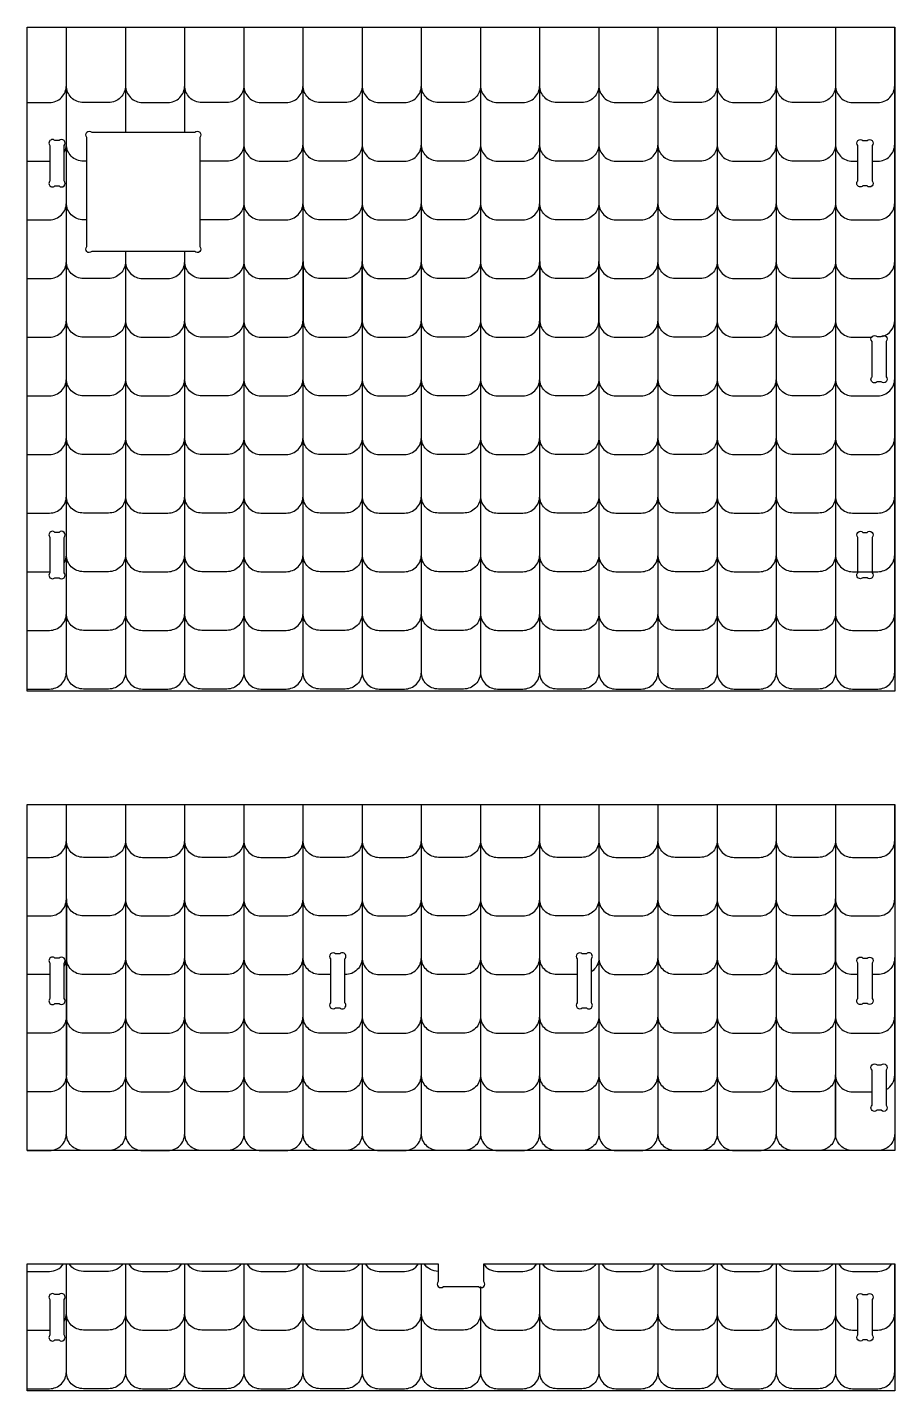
# Model space of a CAD drawing. Extents: x -452 to 1869, y 1703 to 3658.
# Drawn here: x 1502 to 1869, y 3079 to 3657 of the extents above; entities that cross this region are included whole.
import ezdxf

# ---------------------------------------------------------------- set-up
doc = ezdxf.new("R2010")
doc.units = 0
doc.header["$MEASUREMENT"] = 0
doc.layers.add('LAYER1', color=18, linetype='CONTINUOUS')

msp = doc.modelspace()

# ---------------------------------------------------------------- linework, layer by layer
at = {"layer": 'LAYER1'}
for points in [[(1501.58, 3625.11), (1510.92, 3625.11, 0.414214), (1518.12, 3632.31), (1518.12, 3657)], [(1543.17, 3657), (1543.17, 3632.31, -0.414214), (1535.97, 3625.11), (1525.32, 3625.11, -0.414214), (1518.12, 3632.31), (1518.12, 3657)], [(1543.17, 3657), (1543.17, 3632.31, 0.414214), (1550.37, 3625.11), (1561.01, 3625.11, 0.414214), (1568.21, 3632.31), (1568.21, 3657)], [(1593.26, 3657), (1593.26, 3632.31, -0.414214), (1586.06, 3625.11), (1575.41, 3625.11, -0.414214), (1568.21, 3632.31), (1568.21, 3657)], [(1593.26, 3657), (1593.26, 3632.31, 0.414214), (1600.46, 3625.11), (1611.11, 3625.11, 0.414214), (1618.31, 3632.31), (1618.31, 3657)], [(1643.36, 3657), (1643.36, 3632.31, -0.414214), (1636.16, 3625.11), (1625.51, 3625.11, -0.414214), (1618.31, 3632.31), (1618.31, 3657)], [(1643.36, 3657), (1643.36, 3632.31, 0.414214), (1650.56, 3625.11), (1661.2, 3625.11, 0.414214), (1668.4, 3632.31), (1668.4, 3657)], [(1693.45, 3657), (1693.45, 3632.31, -0.414214), (1686.25, 3625.11), (1675.6, 3625.11, -0.414214), (1668.4, 3632.31), (1668.4, 3657)], [(1693.45, 3657), (1693.45, 3632.31, 0.414214), (1700.65, 3625.11), (1711.3, 3625.11, 0.414214), (1718.5, 3632.31), (1718.5, 3657)], [(1743.55, 3657), (1743.55, 3632.31, -0.414214), (1736.35, 3625.11), (1725.7, 3625.11, -0.414214), (1718.5, 3632.31), (1718.5, 3657)], [(1743.55, 3657), (1743.55, 3632.31, 0.414214), (1750.75, 3625.11), (1761.39, 3625.11, 0.414214), (1768.59, 3632.31), (1768.59, 3657)], [(1793.64, 3657), (1793.64, 3632.31, -0.414214), (1786.44, 3625.11), (1775.79, 3625.11, -0.414214), (1768.59, 3632.31), (1768.59, 3657)], [(1793.64, 3657), (1793.64, 3632.31, 0.414214), (1800.84, 3625.11), (1811.49, 3625.11, 0.414214), (1818.69, 3632.31), (1818.69, 3657)], [(1843.74, 3657), (1843.74, 3632.31, -0.414214), (1836.54, 3625.11), (1825.89, 3625.11, -0.414214), (1818.69, 3632.31), (1818.69, 3657)], [(1843.74, 3657), (1843.74, 3632.31, 0.414214), (1850.94, 3625.11), (1861.58, 3625.11, 0.414214), (1868.78, 3632.31), (1868.78, 3657)], [(1517.18, 3603.93, 0.129526), (1518.12, 3607.47), (1518.12, 3632.31)], [(1526.78, 3600.27), (1525.32, 3600.27, -0.414214), (1518.12, 3607.47), (1518.12, 3632.31)], [(1593.26, 3632.31), (1593.26, 3607.47, -0.414214), (1586.06, 3600.27), (1575.41, 3600.27, -0.027222), (1574.63, 3600.32)], [(1593.26, 3632.31), (1593.26, 3607.47, 0.414214), (1600.46, 3600.27), (1611.11, 3600.27, 0.414214), (1618.31, 3607.47), (1618.31, 3632.31)], [(1643.36, 3632.31), (1643.36, 3607.47, -0.414214), (1636.16, 3600.27), (1625.51, 3600.27, -0.414214), (1618.31, 3607.47), (1618.31, 3632.31)], [(1643.36, 3632.31), (1643.36, 3607.47, 0.414214), (1650.56, 3600.27), (1661.2, 3600.27, 0.414214), (1668.4, 3607.47), (1668.4, 3632.31)], [(1693.45, 3632.31), (1693.45, 3607.47, -0.414214), (1686.25, 3600.27), (1675.6, 3600.27, -0.414214), (1668.4, 3607.47), (1668.4, 3632.31)], [(1693.45, 3632.31), (1693.45, 3607.47, 0.414214), (1700.65, 3600.27), (1711.3, 3600.27, 0.414214), (1718.5, 3607.47), (1718.5, 3632.31)], [(1743.55, 3632.31), (1743.55, 3607.47, -0.414214), (1736.35, 3600.27), (1725.7, 3600.27, -0.414214), (1718.5, 3607.47), (1718.5, 3632.31)], [(1743.55, 3632.31), (1743.55, 3607.47, 0.414214), (1750.75, 3600.27), (1761.39, 3600.27, 0.414214), (1768.59, 3607.47), (1768.59, 3632.31)], [(1793.64, 3632.31), (1793.64, 3607.47, -0.414214), (1786.44, 3600.27), (1775.79, 3600.27, -0.414214), (1768.59, 3607.47), (1768.59, 3632.31)], [(1793.64, 3632.31), (1793.64, 3607.47, 0.414214), (1800.84, 3600.27), (1811.49, 3600.27, 0.414214), (1818.69, 3607.47), (1818.69, 3632.31)], [(1843.74, 3632.31), (1843.74, 3607.47, -0.414214), (1836.54, 3600.27), (1825.89, 3600.27, -0.414214), (1818.69, 3607.47), (1818.69, 3632.31)], [(1843.74, 3632.31), (1843.74, 3607.47, 0.414214), (1850.94, 3600.27), (1853.18, 3600.27)], [(1859.18, 3600.27), (1861.58, 3600.27, 0.414214), (1868.78, 3607.47), (1868.78, 3632.31)], [(1501.58, 3575.43), (1510.92, 3575.43, 0.414214), (1518.12, 3582.63), (1518.12, 3607.47)], [(1526.78, 3575.43), (1525.32, 3575.43, -0.414214), (1518.12, 3582.63), (1518.12, 3607.47)], [(1593.26, 3607.47), (1593.26, 3582.63, -0.414214), (1586.06, 3575.43), (1575.41, 3575.43, -0.027222), (1574.63, 3575.48)], [(1593.26, 3607.47), (1593.26, 3582.63, 0.414214), (1600.46, 3575.43), (1611.11, 3575.43, 0.414214), (1618.31, 3582.63), (1618.31, 3607.47)], [(1643.36, 3607.47), (1643.36, 3582.63, -0.414214), (1636.16, 3575.43), (1625.51, 3575.43, -0.414214), (1618.31, 3582.63), (1618.31, 3607.47)], [(1643.36, 3607.47), (1643.36, 3582.63, 0.414214), (1650.56, 3575.43), (1661.2, 3575.43, 0.414214), (1668.4, 3582.63), (1668.4, 3607.47)], [(1693.45, 3607.47), (1693.45, 3582.63, -0.414214), (1686.25, 3575.43), (1675.6, 3575.43, -0.414214), (1668.4, 3582.63), (1668.4, 3607.47)], [(1693.45, 3607.47), (1693.45, 3582.63, 0.414214), (1700.65, 3575.43), (1711.3, 3575.43, 0.414214), (1718.5, 3582.63), (1718.5, 3607.47)], [(1743.55, 3607.47), (1743.55, 3582.63, -0.414214), (1736.35, 3575.43), (1725.7, 3575.43, -0.414214), (1718.5, 3582.63), (1718.5, 3607.47)], [(1743.55, 3607.47), (1743.55, 3582.63, 0.414214), (1750.75, 3575.43), (1761.39, 3575.43, 0.414214), (1768.59, 3582.63), (1768.59, 3607.47)], [(1793.64, 3607.47), (1793.64, 3582.63, -0.414214), (1786.44, 3575.43), (1775.79, 3575.43, -0.414214), (1768.59, 3582.63), (1768.59, 3607.47)], [(1793.64, 3607.47), (1793.64, 3582.63, 0.414214), (1800.84, 3575.43), (1811.49, 3575.43, 0.414214), (1818.69, 3582.63), (1818.69, 3607.47)], [(1843.74, 3607.47), (1843.74, 3582.63, -0.414214), (1836.54, 3575.43), (1825.89, 3575.43, -0.414214), (1818.69, 3582.63), (1818.69, 3607.47)], [(1843.74, 3607.47), (1843.74, 3582.63, 0.414214), (1850.94, 3575.43), (1861.58, 3575.43, 0.414214), (1868.78, 3582.63), (1868.78, 3607.47)], [(1501.58, 3600.27), (1510.92, 3600.27, 0.009213), (1511.18, 3600.28)], [(1501.58, 3550.59), (1510.92, 3550.59, 0.414214), (1518.12, 3557.79), (1518.12, 3582.63)], [(1543.17, 3562), (1543.17, 3557.79, -0.414214), (1535.97, 3550.59), (1525.32, 3550.59, -0.414214), (1518.12, 3557.79), (1518.12, 3582.63)], [(1593.26, 3582.63), (1593.26, 3557.79, -0.414214), (1586.06, 3550.59), (1575.41, 3550.59, -0.414214), (1568.21, 3557.79), (1568.21, 3562)], [(1593.26, 3582.63), (1593.26, 3557.79, 0.414214), (1600.46, 3550.59), (1611.11, 3550.59, 0.414214), (1618.31, 3557.79), (1618.31, 3582.63)], [(1643.36, 3582.63), (1643.36, 3557.79, -0.414214), (1636.16, 3550.59), (1625.51, 3550.59, -0.414214), (1618.31, 3557.79), (1618.31, 3582.63)], [(1643.36, 3582.63), (1643.36, 3557.79, 0.414214), (1650.56, 3550.59), (1661.2, 3550.59, 0.414214), (1668.4, 3557.79), (1668.4, 3582.63)], [(1693.45, 3582.63), (1693.45, 3557.79, -0.414214), (1686.25, 3550.59), (1675.6, 3550.59, -0.414214), (1668.4, 3557.79), (1668.4, 3582.63)], [(1693.45, 3582.63), (1693.45, 3557.79, 0.414214), (1700.65, 3550.59), (1711.3, 3550.59, 0.414214), (1718.5, 3557.79), (1718.5, 3582.63)], [(1743.55, 3582.63), (1743.55, 3557.79, -0.414214), (1736.35, 3550.59), (1725.7, 3550.59, -0.414214), (1718.5, 3557.79), (1718.5, 3582.63)], [(1743.55, 3582.63), (1743.55, 3557.79, 0.414214), (1750.75, 3550.59), (1761.39, 3550.59, 0.414214), (1768.59, 3557.79), (1768.59, 3582.63)], [(1793.64, 3582.63), (1793.64, 3557.79, -0.414214), (1786.44, 3550.59), (1775.79, 3550.59, -0.414214), (1768.59, 3557.79), (1768.59, 3582.63)], [(1793.64, 3582.63), (1793.64, 3557.79, 0.414214), (1800.84, 3550.59), (1811.49, 3550.59, 0.414214), (1818.69, 3557.79), (1818.69, 3582.63)], [(1843.74, 3582.63), (1843.74, 3557.79, -0.414214), (1836.54, 3550.59), (1825.89, 3550.59, -0.414214), (1818.69, 3557.79), (1818.69, 3582.63)], [(1843.74, 3582.63), (1843.74, 3557.79, 0.414214), (1850.94, 3550.59), (1861.58, 3550.59, 0.414214), (1868.78, 3557.79), (1868.78, 3582.63)], [(1501.58, 3525.75), (1510.92, 3525.75, 0.414214), (1518.12, 3532.95), (1518.12, 3557.79)], [(1543.17, 3557.79), (1543.17, 3532.95, -0.414214), (1535.97, 3525.75), (1525.32, 3525.75, -0.414214), (1518.12, 3532.95), (1518.12, 3557.79)], [(1543.17, 3562), (1543.17, 3557.79, 0.414214), (1550.37, 3550.59), (1561.01, 3550.59, 0.414214), (1568.21, 3557.79), (1568.21, 3562)], [(1543.17, 3557.79), (1543.17, 3532.95, 0.414214), (1550.37, 3525.75), (1561.01, 3525.75, 0.414214), (1568.21, 3532.95), (1568.21, 3557.79)], [(1593.26, 3557.79), (1593.26, 3532.95, -0.414214), (1586.06, 3525.75), (1575.41, 3525.75, -0.414214), (1568.21, 3532.95), (1568.21, 3557.79)], [(1593.26, 3557.79), (1593.26, 3532.95, 0.414214), (1600.46, 3525.75), (1611.11, 3525.75, 0.414214), (1618.31, 3532.95), (1618.31, 3557.79)], [(1618.31, 3557.79), (1618.31, 3532.95, 0.414214), (1625.51, 3525.75), (1636.16, 3525.75, 0.414214), (1643.36, 3532.95), (1643.36, 3557.79)], [(1643.36, 3557.79), (1643.36, 3532.95, 0.414214), (1650.56, 3525.75), (1661.2, 3525.75, 0.414214), (1668.4, 3532.95), (1668.4, 3557.79)], [(1693.45, 3557.79), (1693.45, 3532.95, -0.414214), (1686.25, 3525.75), (1675.6, 3525.75, -0.414214), (1668.4, 3532.95), (1668.4, 3557.79)], [(1693.45, 3557.79), (1693.45, 3532.95, 0.414214), (1700.65, 3525.75), (1711.3, 3525.75, 0.414214), (1718.5, 3532.95), (1718.5, 3557.79)], [(1718.5, 3557.79), (1718.5, 3532.95, 0.414214), (1725.7, 3525.75), (1736.35, 3525.75, 0.414214), (1743.55, 3532.95), (1743.55, 3557.79)], [(1743.55, 3557.79), (1743.55, 3532.95, 0.414214), (1750.75, 3525.75), (1761.39, 3525.75, 0.414214), (1768.59, 3532.95), (1768.59, 3557.79)], [(1793.64, 3557.79), (1793.64, 3532.95, -0.414214), (1786.44, 3525.75), (1775.79, 3525.75, -0.414214), (1768.59, 3532.95), (1768.59, 3557.79)], [(1793.64, 3557.79), (1793.64, 3532.95, 0.414214), (1800.84, 3525.75), (1811.49, 3525.75, 0.414214), (1818.69, 3532.95), (1818.69, 3557.79)], [(1843.74, 3557.79), (1843.74, 3532.95, -0.414214), (1836.54, 3525.75), (1825.89, 3525.75, -0.414214), (1818.69, 3532.95), (1818.69, 3557.79)], [(1843.74, 3557.79), (1843.74, 3532.95, 0.414214), (1850.94, 3525.75), (1859.18, 3525.75)], [(1863.55, 3526.03, 0.335351), (1868.78, 3532.95), (1868.78, 3557.79)], [(1501.58, 3500.91), (1510.92, 3500.91, 0.414214), (1518.12, 3508.11), (1518.12, 3532.95)], [(1543.17, 3532.95), (1543.17, 3508.11, -0.414214), (1535.97, 3500.91), (1525.32, 3500.91, -0.414214), (1518.12, 3508.11), (1518.12, 3532.95)], [(1543.17, 3532.95), (1543.17, 3508.11, 0.414214), (1550.37, 3500.91), (1561.01, 3500.91, 0.414214), (1568.21, 3508.11), (1568.21, 3532.95)], [(1593.26, 3532.95), (1593.26, 3508.11, -0.414214), (1586.06, 3500.91), (1575.41, 3500.91, -0.414214), (1568.21, 3508.11), (1568.21, 3532.95)], [(1593.26, 3532.95), (1593.26, 3508.11, 0.414214), (1600.46, 3500.91), (1611.11, 3500.91, 0.414214), (1618.31, 3508.11), (1618.31, 3532.95)], [(1643.36, 3532.95), (1643.36, 3508.11, -0.414214), (1636.16, 3500.91), (1625.51, 3500.91, -0.414214), (1618.31, 3508.11), (1618.31, 3532.95)], [(1643.36, 3532.95), (1643.36, 3508.11, 0.414214), (1650.56, 3500.91), (1661.2, 3500.91, 0.414214), (1668.4, 3508.11), (1668.4, 3532.95)], [(1693.45, 3532.95), (1693.45, 3508.11, -0.414214), (1686.25, 3500.91), (1675.6, 3500.91, -0.414214), (1668.4, 3508.11), (1668.4, 3532.95)], [(1693.45, 3532.95), (1693.45, 3508.11, 0.414214), (1700.65, 3500.91), (1711.3, 3500.91, 0.414214), (1718.5, 3508.11), (1718.5, 3532.95)], [(1743.55, 3532.95), (1743.55, 3508.11, -0.414214), (1736.35, 3500.91), (1725.7, 3500.91, -0.414214), (1718.5, 3508.11), (1718.5, 3532.95)], [(1743.55, 3532.95), (1743.55, 3508.11, 0.414214), (1750.75, 3500.91), (1761.39, 3500.91, 0.414214), (1768.59, 3508.11), (1768.59, 3532.95)], [(1793.64, 3532.95), (1793.64, 3508.11, -0.414214), (1786.44, 3500.91), (1775.79, 3500.91, -0.414214), (1768.59, 3508.11), (1768.59, 3532.95)], [(1793.64, 3532.95), (1793.64, 3508.11, 0.414214), (1800.84, 3500.91), (1811.49, 3500.91, 0.414214), (1818.69, 3508.11), (1818.69, 3532.95)], [(1843.74, 3532.95), (1843.74, 3508.11, -0.414214), (1836.54, 3500.91), (1825.89, 3500.91, -0.414214), (1818.69, 3508.11), (1818.69, 3532.95)], [(1843.74, 3532.95), (1843.74, 3508.11, 0.414214), (1850.94, 3500.91), (1861.58, 3500.91, 0.414214), (1868.78, 3508.11), (1868.78, 3532.95)], [(1501.58, 3476.07), (1510.92, 3476.07, 0.414214), (1518.12, 3483.27), (1518.12, 3508.11)], [(1543.17, 3508.11), (1543.17, 3483.27, -0.414214), (1535.97, 3476.07), (1525.32, 3476.07, -0.414214), (1518.12, 3483.27), (1518.12, 3508.11)], [(1543.17, 3508.11), (1543.17, 3483.27, 0.414214), (1550.37, 3476.07), (1561.01, 3476.07, 0.414214), (1568.21, 3483.27), (1568.21, 3508.11)], [(1593.26, 3508.11), (1593.26, 3483.27, -0.414214), (1586.06, 3476.07), (1575.41, 3476.07, -0.414214), (1568.21, 3483.27), (1568.21, 3508.11)], [(1593.26, 3508.11), (1593.26, 3483.27, 0.414214), (1600.46, 3476.07), (1611.11, 3476.07, 0.414214), (1618.31, 3483.27), (1618.31, 3508.11)], [(1643.36, 3508.11), (1643.36, 3483.27, -0.414214), (1636.16, 3476.07), (1625.51, 3476.07, -0.414214), (1618.31, 3483.27), (1618.31, 3508.11)], [(1643.36, 3508.11), (1643.36, 3483.27, 0.414214), (1650.56, 3476.07), (1661.2, 3476.07, 0.414214), (1668.4, 3483.27), (1668.4, 3508.11)], [(1693.45, 3508.11), (1693.45, 3483.27, -0.414214), (1686.25, 3476.07), (1675.6, 3476.07, -0.414214), (1668.4, 3483.27), (1668.4, 3508.11)], [(1693.45, 3508.11), (1693.45, 3483.27, 0.414214), (1700.65, 3476.07), (1711.3, 3476.07, 0.414214), (1718.5, 3483.27), (1718.5, 3508.11)], [(1743.55, 3508.11), (1743.55, 3483.27, -0.414214), (1736.35, 3476.07), (1725.7, 3476.07, -0.414214), (1718.5, 3483.27), (1718.5, 3508.11)], [(1743.55, 3508.11), (1743.55, 3483.27, 0.414214), (1750.75, 3476.07), (1761.39, 3476.07, 0.414214), (1768.59, 3483.27), (1768.59, 3508.11)], [(1793.64, 3508.11), (1793.64, 3483.27, -0.414214), (1786.44, 3476.07), (1775.79, 3476.07, -0.414214), (1768.59, 3483.27), (1768.59, 3508.11)], [(1793.64, 3508.11), (1793.64, 3483.27, 0.414214), (1800.84, 3476.07), (1811.49, 3476.07, 0.414214), (1818.69, 3483.27), (1818.69, 3508.11)], [(1843.74, 3508.11), (1843.74, 3483.27, -0.414214), (1836.54, 3476.07), (1825.89, 3476.07, -0.414214), (1818.69, 3483.27), (1818.69, 3508.11)], [(1843.74, 3508.11), (1843.74, 3483.27, 0.414214), (1850.94, 3476.07), (1861.58, 3476.07, 0.414214), (1868.78, 3483.27), (1868.78, 3508.11)], [(1501.58, 3451.23), (1510.92, 3451.23, 0.414214), (1518.12, 3458.43), (1518.12, 3483.27)], [(1543.17, 3483.27), (1543.17, 3458.43, -0.414214), (1535.97, 3451.23), (1525.32, 3451.23, -0.414214), (1518.12, 3458.43), (1518.12, 3483.27)], [(1543.17, 3483.27), (1543.17, 3458.43, 0.414214), (1550.37, 3451.23), (1561.01, 3451.23, 0.414214), (1568.21, 3458.43), (1568.21, 3483.27)], [(1593.26, 3483.27), (1593.26, 3458.43, -0.414214), (1586.06, 3451.23), (1575.41, 3451.23, -0.414214), (1568.21, 3458.43), (1568.21, 3483.27)], [(1593.26, 3483.27), (1593.26, 3458.43, 0.414214), (1600.46, 3451.23), (1611.11, 3451.23, 0.414214), (1618.31, 3458.43), (1618.31, 3483.27)], [(1643.36, 3483.27), (1643.36, 3458.43, -0.414214), (1636.16, 3451.23), (1625.51, 3451.23, -0.414214), (1618.31, 3458.43), (1618.31, 3483.27)], [(1643.36, 3483.27), (1643.36, 3458.43, 0.414214), (1650.56, 3451.23), (1661.2, 3451.23, 0.414214), (1668.4, 3458.43), (1668.4, 3483.27)], [(1693.45, 3483.27), (1693.45, 3458.43, -0.414214), (1686.25, 3451.23), (1675.6, 3451.23, -0.414214), (1668.4, 3458.43), (1668.4, 3483.27)], [(1693.45, 3483.27), (1693.45, 3458.43, 0.414214), (1700.65, 3451.23), (1711.3, 3451.23, 0.414214), (1718.5, 3458.43), (1718.5, 3483.27)], [(1743.55, 3483.27), (1743.55, 3458.43, -0.414214), (1736.35, 3451.23), (1725.7, 3451.23, -0.414214), (1718.5, 3458.43), (1718.5, 3483.27)], [(1743.55, 3483.27), (1743.55, 3458.43, 0.414214), (1750.75, 3451.23), (1761.39, 3451.23, 0.414214), (1768.59, 3458.43), (1768.59, 3483.27)], [(1793.64, 3483.27), (1793.64, 3458.43, -0.414214), (1786.44, 3451.23), (1775.79, 3451.23, -0.414214), (1768.59, 3458.43), (1768.59, 3483.27)], [(1793.64, 3483.27), (1793.64, 3458.43, 0.414214), (1800.84, 3451.23), (1811.49, 3451.23, 0.414214), (1818.69, 3458.43), (1818.69, 3483.27)], [(1843.74, 3483.27), (1843.74, 3458.43, -0.414214), (1836.54, 3451.23), (1825.89, 3451.23, -0.414214), (1818.69, 3458.43), (1818.69, 3483.27)], [(1843.74, 3483.27), (1843.74, 3458.43, 0.414214), (1850.94, 3451.23), (1861.58, 3451.23, 0.414214), (1868.78, 3458.43), (1868.78, 3483.27)], [(1517.18, 3430.05, 0.129526), (1518.12, 3433.59), (1518.12, 3458.43)], [(1543.17, 3458.43), (1543.17, 3433.59, -0.414214), (1535.97, 3426.39), (1525.32, 3426.39, -0.414214), (1518.12, 3433.59), (1518.12, 3458.43)], [(1543.17, 3458.43), (1543.17, 3433.59, 0.414214), (1550.37, 3426.39), (1561.01, 3426.39, 0.414214), (1568.21, 3433.59), (1568.21, 3458.43)], [(1593.26, 3458.43), (1593.26, 3433.59, -0.414214), (1586.06, 3426.39), (1575.41, 3426.39, -0.414214), (1568.21, 3433.59), (1568.21, 3458.43)], [(1593.26, 3458.43), (1593.26, 3433.59, 0.414214), (1600.46, 3426.39), (1611.11, 3426.39, 0.414214), (1618.31, 3433.59), (1618.31, 3458.43)], [(1643.36, 3458.43), (1643.36, 3433.59, -0.414214), (1636.16, 3426.39), (1625.51, 3426.39, -0.414214), (1618.31, 3433.59), (1618.31, 3458.43)], [(1643.36, 3458.43), (1643.36, 3433.59, 0.414214), (1650.56, 3426.39), (1661.2, 3426.39, 0.414214), (1668.4, 3433.59), (1668.4, 3458.43)], [(1693.45, 3458.43), (1693.45, 3433.59, -0.414214), (1686.25, 3426.39), (1675.6, 3426.39, -0.414214), (1668.4, 3433.59), (1668.4, 3458.43)], [(1693.45, 3458.43), (1693.45, 3433.59, 0.414214), (1700.65, 3426.39), (1711.3, 3426.39, 0.414214), (1718.5, 3433.59), (1718.5, 3458.43)], [(1743.55, 3458.43), (1743.55, 3433.59, -0.414214), (1736.35, 3426.39), (1725.7, 3426.39, -0.414214), (1718.5, 3433.59), (1718.5, 3458.43)], [(1743.55, 3458.43), (1743.55, 3433.59, 0.414214), (1750.75, 3426.39), (1761.39, 3426.39, 0.414214), (1768.59, 3433.59), (1768.59, 3458.43)], [(1793.64, 3458.43), (1793.64, 3433.59, -0.414214), (1786.44, 3426.39), (1775.79, 3426.39, -0.414214), (1768.59, 3433.59), (1768.59, 3458.43)], [(1793.64, 3458.43), (1793.64, 3433.59, 0.414214), (1800.84, 3426.39), (1811.49, 3426.39, 0.414214), (1818.69, 3433.59), (1818.69, 3458.43)], [(1843.74, 3458.43), (1843.74, 3433.59, -0.414214), (1836.54, 3426.39), (1825.89, 3426.39, -0.414214), (1818.69, 3433.59), (1818.69, 3458.43)], [(1843.74, 3458.43), (1843.74, 3433.59, 0.414214), (1850.94, 3426.39), (1861.58, 3426.39, 0.414214), (1868.78, 3433.59), (1868.78, 3458.43)], [(1501.58, 3401.55), (1510.92, 3401.55, 0.414214), (1518.12, 3408.75), (1518.12, 3433.59)], [(1543.17, 3433.59), (1543.17, 3408.75, -0.414214), (1535.97, 3401.55), (1525.32, 3401.55, -0.414214), (1518.12, 3408.75), (1518.12, 3433.59)], [(1543.17, 3433.59), (1543.17, 3408.75, 0.414214), (1550.37, 3401.55), (1561.01, 3401.55, 0.414214), (1568.21, 3408.75), (1568.21, 3433.59)], [(1593.26, 3433.59), (1593.26, 3408.75, -0.414214), (1586.06, 3401.55), (1575.41, 3401.55, -0.414214), (1568.21, 3408.75), (1568.21, 3433.59)], [(1593.26, 3433.59), (1593.26, 3408.75, 0.414214), (1600.46, 3401.55), (1611.11, 3401.55, 0.414214), (1618.31, 3408.75), (1618.31, 3433.59)], [(1643.36, 3433.59), (1643.36, 3408.75, -0.414214), (1636.16, 3401.55), (1625.51, 3401.55, -0.414214), (1618.31, 3408.75), (1618.31, 3433.59)], [(1643.36, 3433.59), (1643.36, 3408.75, 0.414214), (1650.56, 3401.55), (1661.2, 3401.55, 0.414214), (1668.4, 3408.75), (1668.4, 3433.59)], [(1693.45, 3433.59), (1693.45, 3408.75, -0.414214), (1686.25, 3401.55), (1675.6, 3401.55, -0.414214), (1668.4, 3408.75), (1668.4, 3433.59)], [(1693.45, 3433.59), (1693.45, 3408.75, 0.414214), (1700.65, 3401.55), (1711.3, 3401.55, 0.414214), (1718.5, 3408.75), (1718.5, 3433.59)], [(1743.55, 3433.59), (1743.55, 3408.75, -0.414214), (1736.35, 3401.55), (1725.7, 3401.55, -0.414214), (1718.5, 3408.75), (1718.5, 3433.59)], [(1743.55, 3433.59), (1743.55, 3408.75, 0.414214), (1750.75, 3401.55), (1761.39, 3401.55, 0.414214), (1768.59, 3408.75), (1768.59, 3433.59)], [(1793.64, 3433.59), (1793.64, 3408.75, -0.414214), (1786.44, 3401.55), (1775.79, 3401.55, -0.414214), (1768.59, 3408.75), (1768.59, 3433.59)], [(1793.64, 3433.59), (1793.64, 3408.75, 0.414214), (1800.84, 3401.55), (1811.49, 3401.55, 0.414214), (1818.69, 3408.75), (1818.69, 3433.59)], [(1843.74, 3433.59), (1843.74, 3408.75, -0.414214), (1836.54, 3401.55), (1825.89, 3401.55, -0.414214), (1818.69, 3408.75), (1818.69, 3433.59)], [(1843.74, 3433.59), (1843.74, 3408.75, 0.414214), (1850.94, 3401.55), (1861.58, 3401.55, 0.414214), (1868.78, 3408.75), (1868.78, 3433.59)], [(1501.58, 3426.39), (1510.92, 3426.39, 0.009213), (1511.18, 3426.4)], [(1501.58, 3376.71), (1510.92, 3376.71, 0.414214), (1518.12, 3383.91), (1518.12, 3408.75)], [(1543.17, 3408.75), (1543.17, 3383.91, -0.414214), (1535.97, 3376.71), (1525.32, 3376.71, -0.414214), (1518.12, 3383.91), (1518.12, 3408.75)], [(1543.17, 3408.75), (1543.17, 3383.91, 0.414214), (1550.37, 3376.71), (1561.01, 3376.71, 0.414214), (1568.21, 3383.91), (1568.21, 3408.75)], [(1593.26, 3408.75), (1593.26, 3383.91, -0.414214), (1586.06, 3376.71), (1575.41, 3376.71, -0.414214), (1568.21, 3383.91), (1568.21, 3408.75)], [(1593.26, 3408.75), (1593.26, 3383.91, 0.414214), (1600.46, 3376.71), (1611.11, 3376.71, 0.414214), (1618.31, 3383.91), (1618.31, 3408.75)], [(1643.36, 3408.75), (1643.36, 3383.91, -0.414214), (1636.16, 3376.71), (1625.51, 3376.71, -0.414214), (1618.31, 3383.91), (1618.31, 3408.75)], [(1643.36, 3408.75), (1643.36, 3383.91, 0.414214), (1650.56, 3376.71), (1661.2, 3376.71, 0.414214), (1668.4, 3383.91), (1668.4, 3408.75)], [(1693.45, 3408.75), (1693.45, 3383.91, -0.414214), (1686.25, 3376.71), (1675.6, 3376.71, -0.414214), (1668.4, 3383.91), (1668.4, 3408.75)], [(1693.45, 3408.75), (1693.45, 3383.91, 0.414214), (1700.65, 3376.71), (1711.3, 3376.71, 0.414214), (1718.5, 3383.91), (1718.5, 3408.75)], [(1743.55, 3408.75), (1743.55, 3383.91, -0.414214), (1736.35, 3376.71), (1725.7, 3376.71, -0.414214), (1718.5, 3383.91), (1718.5, 3408.75)], [(1743.55, 3408.75), (1743.55, 3383.91, 0.414214), (1750.75, 3376.71), (1761.39, 3376.71, 0.414214), (1768.59, 3383.91), (1768.59, 3408.75)], [(1793.64, 3408.75), (1793.64, 3383.91, -0.414214), (1786.44, 3376.71), (1775.79, 3376.71, -0.414214), (1768.59, 3383.91), (1768.59, 3408.75)], [(1793.64, 3408.75), (1793.64, 3383.91, 0.414214), (1800.84, 3376.71), (1811.49, 3376.71, 0.414214), (1818.69, 3383.91), (1818.69, 3408.75)], [(1843.74, 3408.75), (1843.74, 3383.91, -0.414214), (1836.54, 3376.71), (1825.89, 3376.71, -0.414214), (1818.69, 3383.91), (1818.69, 3408.75)], [(1843.74, 3408.75), (1843.74, 3383.91, 0.414214), (1850.94, 3376.71), (1861.58, 3376.71, 0.414214), (1868.78, 3383.91), (1868.78, 3408.75)], [(1501.58, 3305.41), (1510.92, 3305.41, 0.414214), (1518.12, 3312.61), (1518.12, 3327.86)], [(1543.17, 3327.86), (1543.17, 3312.61, -0.414214), (1535.97, 3305.41), (1525.32, 3305.41, -0.414214), (1518.12, 3312.61), (1518.12, 3327.86)], [(1543.17, 3327.86), (1543.17, 3312.61, 0.414214), (1550.37, 3305.41), (1561.01, 3305.41, 0.414214), (1568.21, 3312.61), (1568.21, 3327.86)], [(1593.26, 3327.86), (1593.26, 3312.61, -0.414214), (1586.06, 3305.41), (1575.41, 3305.41, -0.414214), (1568.21, 3312.61), (1568.21, 3327.86)], [(1593.26, 3327.86), (1593.26, 3312.61, 0.414214), (1600.46, 3305.41), (1611.11, 3305.41, 0.414214), (1618.31, 3312.61), (1618.31, 3327.86)], [(1643.36, 3327.86), (1643.36, 3312.61, -0.414214), (1636.16, 3305.41), (1625.51, 3305.41, -0.414214), (1618.31, 3312.61), (1618.31, 3327.86)], [(1643.36, 3327.86), (1643.36, 3312.61, 0.414214), (1650.56, 3305.41), (1661.2, 3305.41, 0.414214), (1668.4, 3312.61), (1668.4, 3327.86)], [(1693.45, 3327.86), (1693.45, 3312.61, -0.414214), (1686.25, 3305.41), (1675.6, 3305.41, -0.414214), (1668.4, 3312.61), (1668.4, 3327.86)], [(1693.45, 3327.86), (1693.45, 3312.61, 0.414214), (1700.65, 3305.41), (1711.3, 3305.41, 0.414214), (1718.5, 3312.61), (1718.5, 3327.86)], [(1743.55, 3327.86), (1743.55, 3312.61, -0.414214), (1736.35, 3305.41), (1725.7, 3305.41, -0.414214), (1718.5, 3312.61), (1718.5, 3327.86)], [(1743.55, 3327.86), (1743.55, 3312.61, 0.414214), (1750.75, 3305.41), (1761.39, 3305.41, 0.414214), (1768.59, 3312.61), (1768.59, 3327.86)], [(1793.64, 3327.86), (1793.64, 3312.61, -0.414214), (1786.44, 3305.41), (1775.79, 3305.41, -0.414214), (1768.59, 3312.61), (1768.59, 3327.86)], [(1793.64, 3327.86), (1793.64, 3312.61, 0.414214), (1800.84, 3305.41), (1811.49, 3305.41, 0.414214), (1818.69, 3312.61), (1818.69, 3327.86)], [(1843.74, 3327.86), (1843.74, 3312.61, -0.414214), (1836.54, 3305.41), (1825.89, 3305.41, -0.414214), (1818.69, 3312.61), (1818.69, 3327.86)], [(1843.74, 3327.86), (1843.74, 3312.61, 0.414214), (1850.94, 3305.41), (1861.58, 3305.41, 0.414214), (1868.78, 3312.61), (1868.78, 3327.86)], [(1501.58, 3280.57), (1510.92, 3280.57, 0.414214), (1518.12, 3287.77), (1518.12, 3312.45)], [(1543.17, 3312.45), (1543.17, 3287.77, -0.414214), (1535.97, 3280.57), (1525.32, 3280.57, -0.414214), (1518.12, 3287.77), (1518.12, 3312.45)], [(1543.17, 3312.45), (1543.17, 3287.77, 0.414214), (1550.37, 3280.57), (1561.01, 3280.57, 0.414214), (1568.21, 3287.77), (1568.21, 3312.45)], [(1593.26, 3312.45), (1593.26, 3287.77, -0.414214), (1586.06, 3280.57), (1575.41, 3280.57, -0.414214), (1568.21, 3287.77), (1568.21, 3312.45)], [(1593.26, 3312.45), (1593.26, 3287.77, 0.414214), (1600.46, 3280.57), (1611.11, 3280.57, 0.414214), (1618.31, 3287.77), (1618.31, 3312.45)], [(1643.36, 3312.45), (1643.36, 3287.77, -0.414214), (1636.16, 3280.57), (1625.51, 3280.57, -0.414214), (1618.31, 3287.77), (1618.31, 3312.45)], [(1643.36, 3312.45), (1643.36, 3287.77, 0.414214), (1650.56, 3280.57), (1661.2, 3280.57, 0.414214), (1668.4, 3287.77), (1668.4, 3312.45)], [(1693.45, 3312.45), (1693.45, 3287.77, -0.414214), (1686.25, 3280.57), (1675.6, 3280.57, -0.414214), (1668.4, 3287.77), (1668.4, 3312.45)], [(1693.45, 3312.45), (1693.45, 3287.77, 0.414214), (1700.65, 3280.57), (1711.3, 3280.57, 0.414214), (1718.5, 3287.77), (1718.5, 3312.45)], [(1743.55, 3312.45), (1743.55, 3287.77, -0.414214), (1736.35, 3280.57), (1725.7, 3280.57, -0.414214), (1718.5, 3287.77), (1718.5, 3312.45)], [(1743.55, 3312.45), (1743.55, 3287.77, 0.414214), (1750.75, 3280.57), (1761.39, 3280.57, 0.414214), (1768.59, 3287.77), (1768.59, 3312.45)], [(1793.64, 3312.45), (1793.64, 3287.77, -0.414214), (1786.44, 3280.57), (1775.79, 3280.57, -0.414214), (1768.59, 3287.77), (1768.59, 3312.45)], [(1793.64, 3312.45), (1793.64, 3287.77, 0.414214), (1800.84, 3280.57), (1811.49, 3280.57, 0.414214), (1818.69, 3287.77), (1818.69, 3312.45)], [(1843.74, 3312.45), (1843.74, 3287.77, -0.414214), (1836.54, 3280.57), (1825.89, 3280.57, -0.414214), (1818.69, 3287.77), (1818.69, 3312.45)], [(1843.74, 3312.45), (1843.74, 3287.77, 0.414214), (1850.94, 3280.57), (1861.58, 3280.57, 0.414214), (1868.78, 3287.77), (1868.78, 3312.45)], [(1518.12, 3287.77), (1518.12, 3262.93, -0.129526), (1517.18, 3259.38)], [(1543.17, 3287.77), (1543.17, 3262.93, -0.414214), (1535.97, 3255.73), (1525.32, 3255.73, -0.414214), (1518.12, 3262.93), (1518.12, 3287.77)], [(1543.17, 3287.77), (1543.17, 3262.93, 0.414214), (1550.37, 3255.73), (1561.01, 3255.73, 0.414214), (1568.21, 3262.93), (1568.21, 3287.77)], [(1593.26, 3287.77), (1593.26, 3262.93, -0.414214), (1586.06, 3255.73), (1575.41, 3255.73, -0.414214), (1568.21, 3262.93), (1568.21, 3287.77)], [(1593.26, 3287.77), (1593.26, 3262.93, 0.414214), (1600.46, 3255.73), (1611.11, 3255.73, 0.414214), (1618.31, 3262.93), (1618.31, 3287.77)], [(1629.98, 3255.73), (1625.51, 3255.73, -0.414214), (1618.31, 3262.93), (1618.31, 3287.77)], [(1643.36, 3287.77), (1643.36, 3262.93, -0.414214), (1636.16, 3255.73), (1635.98, 3255.73)], [(1643.36, 3287.77), (1643.36, 3262.93, 0.414214), (1650.56, 3255.73), (1661.2, 3255.73, 0.414214), (1668.4, 3262.93), (1668.4, 3287.77)], [(1693.45, 3287.77), (1693.45, 3262.93, -0.414214), (1686.25, 3255.73), (1675.6, 3255.73, -0.414214), (1668.4, 3262.93), (1668.4, 3287.77)], [(1693.45, 3287.77), (1693.45, 3262.93, 0.414214), (1700.65, 3255.73), (1711.3, 3255.73, 0.414214), (1718.5, 3262.93), (1718.5, 3287.77)], [(1734.38, 3255.73), (1725.7, 3255.73, -0.414214), (1718.5, 3262.93), (1718.5, 3287.77)], [(1743.55, 3287.77), (1743.55, 3262.93, -0.24882), (1740.38, 3256.97)], [(1743.55, 3287.77), (1743.55, 3262.93, 0.414214), (1750.75, 3255.73), (1761.39, 3255.73, 0.414214), (1768.59, 3262.93), (1768.59, 3287.77)], [(1793.64, 3287.77), (1793.64, 3262.93, -0.414214), (1786.44, 3255.73), (1775.79, 3255.73, -0.414214), (1768.59, 3262.93), (1768.59, 3287.77)], [(1793.64, 3287.77), (1793.64, 3262.93, 0.414214), (1800.84, 3255.73), (1811.49, 3255.73, 0.414214), (1818.69, 3262.93), (1818.69, 3287.77)], [(1843.74, 3287.77), (1843.74, 3262.93, -0.414214), (1836.54, 3255.73), (1825.89, 3255.73, -0.414214), (1818.69, 3262.93), (1818.69, 3287.77)], [(1853.18, 3255.73), (1850.94, 3255.73, -0.414214), (1843.74, 3262.93), (1843.74, 3287.77)], [(1868.78, 3287.77), (1868.78, 3262.93, -0.414214), (1861.58, 3255.73), (1859.18, 3255.73)], [(1518.12, 3262.93), (1518.12, 3238.09, -0.414214), (1510.92, 3230.89), (1501.58, 3230.89)], [(1543.17, 3262.93), (1543.17, 3238.09, -0.414214), (1535.97, 3230.89), (1525.32, 3230.89, -0.414214), (1518.12, 3238.09), (1518.12, 3262.93)], [(1543.17, 3262.93), (1543.17, 3238.09, 0.414214), (1550.37, 3230.89), (1561.01, 3230.89, 0.414214), (1568.21, 3238.09), (1568.21, 3262.93)], [(1593.26, 3262.93), (1593.26, 3238.09, -0.414214), (1586.06, 3230.89), (1575.41, 3230.89, -0.414214), (1568.21, 3238.09), (1568.21, 3262.93)], [(1593.26, 3262.93), (1593.26, 3238.09, 0.414214), (1600.46, 3230.89), (1611.11, 3230.89, 0.414214), (1618.31, 3238.09), (1618.31, 3262.93)], [(1643.36, 3262.93), (1643.36, 3238.09, -0.414214), (1636.16, 3230.89), (1625.51, 3230.89, -0.414214), (1618.31, 3238.09), (1618.31, 3262.93)], [(1643.36, 3262.93), (1643.36, 3238.09, 0.414214), (1650.56, 3230.89), (1661.2, 3230.89, 0.414214), (1668.4, 3238.09), (1668.4, 3262.93)], [(1693.45, 3262.93), (1693.45, 3238.09, -0.414214), (1686.25, 3230.89), (1675.6, 3230.89, -0.414214), (1668.4, 3238.09), (1668.4, 3262.93)], [(1693.45, 3262.93), (1693.45, 3238.09, 0.414214), (1700.65, 3230.89), (1711.3, 3230.89, 0.414214), (1718.5, 3238.09), (1718.5, 3262.93)], [(1743.55, 3262.93), (1743.55, 3238.09, -0.414214), (1736.35, 3230.89), (1725.7, 3230.89, -0.414214), (1718.5, 3238.09), (1718.5, 3262.93)], [(1743.55, 3262.93), (1743.55, 3238.09, 0.414214), (1750.75, 3230.89), (1761.39, 3230.89, 0.414214), (1768.59, 3238.09), (1768.59, 3262.93)], [(1793.64, 3262.93), (1793.64, 3238.09, -0.414214), (1786.44, 3230.89), (1775.79, 3230.89, -0.414214), (1768.59, 3238.09), (1768.59, 3262.93)], [(1793.64, 3262.93), (1793.64, 3238.09, 0.414214), (1800.84, 3230.89), (1811.49, 3230.89, 0.414214), (1818.69, 3238.09), (1818.69, 3262.93)], [(1843.74, 3262.93), (1843.74, 3238.09, -0.414214), (1836.54, 3230.89), (1825.89, 3230.89, -0.414214), (1818.69, 3238.09), (1818.69, 3262.93)], [(1843.74, 3262.93), (1843.74, 3238.09, 0.414214), (1850.94, 3230.89), (1861.58, 3230.89, 0.414214), (1868.78, 3238.09), (1868.78, 3262.93)], [(1511.18, 3255.74, -0.009213), (1510.92, 3255.73), (1501.58, 3255.73)], [(1518.12, 3238.09), (1518.12, 3213.25, -0.414214), (1510.92, 3206.05), (1501.58, 3206.05)], [(1543.17, 3238.09), (1543.17, 3213.25, -0.414214), (1535.97, 3206.05), (1525.32, 3206.05, -0.414214), (1518.12, 3213.25), (1518.12, 3238.09)], [(1543.17, 3238.09), (1543.17, 3213.25, 0.414214), (1550.37, 3206.05), (1561.01, 3206.05, 0.414214), (1568.21, 3213.25), (1568.21, 3238.09)], [(1593.26, 3238.09), (1593.26, 3213.25, -0.414214), (1586.06, 3206.05), (1575.41, 3206.05, -0.414214), (1568.21, 3213.25), (1568.21, 3238.09)], [(1593.26, 3238.09), (1593.26, 3213.25, 0.414214), (1600.46, 3206.05), (1611.11, 3206.05, 0.414214), (1618.31, 3213.25), (1618.31, 3238.09)], [(1643.36, 3238.09), (1643.36, 3213.25, -0.414214), (1636.16, 3206.05), (1625.51, 3206.05, -0.414214), (1618.31, 3213.25), (1618.31, 3238.09)], [(1643.36, 3238.09), (1643.36, 3213.25, 0.414214), (1650.56, 3206.05), (1661.2, 3206.05, 0.414214), (1668.4, 3213.25), (1668.4, 3238.09)], [(1693.45, 3238.09), (1693.45, 3213.25, -0.414214), (1686.25, 3206.05), (1675.6, 3206.05, -0.414214), (1668.4, 3213.25), (1668.4, 3238.09)], [(1693.45, 3238.09), (1693.45, 3213.25, 0.414214), (1700.65, 3206.05), (1711.3, 3206.05, 0.414214), (1718.5, 3213.25), (1718.5, 3238.09)], [(1743.55, 3238.09), (1743.55, 3213.25, -0.414214), (1736.35, 3206.05), (1725.7, 3206.05, -0.414214), (1718.5, 3213.25), (1718.5, 3238.09)], [(1743.55, 3238.09), (1743.55, 3213.25, 0.414214), (1750.75, 3206.05), (1761.39, 3206.05, 0.414214), (1768.59, 3213.25), (1768.59, 3238.09)], [(1793.64, 3238.09), (1793.64, 3213.25, -0.414214), (1786.44, 3206.05), (1775.79, 3206.05, -0.414214), (1768.59, 3213.25), (1768.59, 3238.09)], [(1793.64, 3238.09), (1793.64, 3213.25, 0.414214), (1800.84, 3206.05), (1811.49, 3206.05, 0.414214), (1818.69, 3213.25), (1818.69, 3238.09)], [(1843.74, 3238.09), (1843.74, 3213.25, -0.414214), (1836.54, 3206.05), (1825.89, 3206.05, -0.414214), (1818.69, 3213.25), (1818.69, 3238.09)], [(1843.74, 3238.09), (1843.74, 3213.25, 0.414214), (1850.94, 3206.05), (1859.18, 3206.05)], [(1865.18, 3207.02, 0.267949), (1868.78, 3213.25), (1868.78, 3238.09)], [(1501.58, 3181.21), (1510.92, 3181.21, 0.414214), (1518.12, 3188.41), (1518.12, 3213.25)], [(1543.17, 3213.25), (1543.17, 3188.41, -0.414214), (1535.97, 3181.21), (1525.32, 3181.21, -0.414214), (1518.12, 3188.41), (1518.12, 3213.25)], [(1543.17, 3213.25), (1543.17, 3188.41, 0.414214), (1550.37, 3181.21), (1561.01, 3181.21, 0.414214), (1568.21, 3188.41), (1568.21, 3213.25)], [(1593.26, 3213.25), (1593.26, 3188.41, -0.414214), (1586.06, 3181.21), (1575.41, 3181.21, -0.414214), (1568.21, 3188.41), (1568.21, 3213.25)], [(1593.26, 3213.25), (1593.26, 3188.41, 0.414214), (1600.46, 3181.21), (1611.11, 3181.21, 0.414214), (1618.31, 3188.41), (1618.31, 3213.25)], [(1643.36, 3213.25), (1643.36, 3188.41, -0.414214), (1636.16, 3181.21), (1625.51, 3181.21, -0.414214), (1618.31, 3188.41), (1618.31, 3213.25)], [(1643.36, 3213.25), (1643.36, 3188.41, 0.414214), (1650.56, 3181.21), (1661.2, 3181.21, 0.414214), (1668.4, 3188.41), (1668.4, 3213.25)], [(1693.45, 3213.25), (1693.45, 3188.41, -0.414214), (1686.25, 3181.21), (1675.6, 3181.21, -0.414214), (1668.4, 3188.41), (1668.4, 3213.25)], [(1693.45, 3213.25), (1693.45, 3188.41, 0.414214), (1700.65, 3181.21), (1711.3, 3181.21, 0.414214), (1718.5, 3188.41), (1718.5, 3213.25)], [(1743.55, 3213.25), (1743.55, 3188.41, -0.414214), (1736.35, 3181.21), (1725.7, 3181.21, -0.414214), (1718.5, 3188.41), (1718.5, 3213.25)], [(1743.55, 3213.25), (1743.55, 3188.41, 0.414214), (1750.75, 3181.21), (1761.39, 3181.21, 0.414214), (1768.59, 3188.41), (1768.59, 3213.25)], [(1793.64, 3213.25), (1793.64, 3188.41, -0.414214), (1786.44, 3181.21), (1775.79, 3181.21, -0.414214), (1768.59, 3188.41), (1768.59, 3213.25)], [(1793.64, 3213.25), (1793.64, 3188.41, 0.414214), (1800.84, 3181.21), (1811.49, 3181.21, 0.414214), (1818.69, 3188.41), (1818.69, 3213.25)], [(1843.74, 3213.25), (1843.74, 3188.41, -0.414214), (1836.54, 3181.21), (1825.89, 3181.21, -0.414214), (1818.69, 3188.41), (1818.69, 3213.25)], [(1868.78, 3213.25), (1868.78, 3188.41, -0.414214), (1861.58, 3181.21), (1850.94, 3181.21, -0.414214), (1843.74, 3188.41), (1843.74, 3213.25)], [(1501.58, 3130.03), (1510.92, 3130.03, 0.249738), (1516.89, 3133.21)], [(1517.18, 3108.84, 0.129526), (1518.12, 3112.39), (1518.12, 3133.21)], [(1543.17, 3133.21), (1543.17, 3112.39, -0.414214), (1535.97, 3105.19), (1525.32, 3105.19, -0.414214), (1518.12, 3112.39), (1518.12, 3133.21)], [(1541.94, 3133.21, -0.249738), (1535.97, 3130.03), (1525.32, 3130.03, -0.249738), (1519.34, 3133.21)], [(1543.17, 3133.21), (1543.17, 3112.39, 0.414214), (1550.37, 3105.19), (1561.01, 3105.19, 0.414214), (1568.21, 3112.39), (1568.21, 3133.21)], [(1544.39, 3133.21, 0.249738), (1550.37, 3130.03), (1561.01, 3130.03, 0.249738), (1566.99, 3133.21)], [(1593.26, 3133.21), (1593.26, 3112.39, -0.414214), (1586.06, 3105.19), (1575.41, 3105.19, -0.414214), (1568.21, 3112.39), (1568.21, 3133.21)], [(1592.04, 3133.21, -0.249738), (1586.06, 3130.03), (1575.41, 3130.03, -0.249738), (1569.44, 3133.21)], [(1593.26, 3133.21), (1593.26, 3112.39, 0.414214), (1600.46, 3105.19), (1611.11, 3105.19, 0.414214), (1618.31, 3112.39), (1618.31, 3133.21)], [(1594.49, 3133.21, 0.249738), (1600.46, 3130.03), (1611.11, 3130.03, 0.249738), (1617.08, 3133.21)], [(1643.36, 3133.21), (1643.36, 3112.39, -0.414214), (1636.16, 3105.19), (1625.51, 3105.19, -0.414214), (1618.31, 3112.39), (1618.31, 3133.21)], [(1642.13, 3133.21, -0.249738), (1636.16, 3130.03), (1625.51, 3130.03, -0.249738), (1619.53, 3133.21)], [(1643.36, 3133.21), (1643.36, 3112.39, 0.414214), (1650.56, 3105.19), (1661.2, 3105.19, 0.414214), (1668.4, 3112.39), (1668.4, 3133.21)], [(1644.58, 3133.21, 0.249738), (1650.56, 3130.03), (1661.2, 3130.03, 0.249738), (1667.18, 3133.21)], [(1693.45, 3123.61), (1693.45, 3112.39, -0.414214), (1686.25, 3105.19), (1675.6, 3105.19, -0.414214), (1668.4, 3112.39), (1668.4, 3133.21)], [(1675.58, 3130.03, -0.249006), (1669.63, 3133.21)], [(1693.45, 3123.61), (1693.45, 3112.39, 0.414214), (1700.65, 3105.19), (1711.3, 3105.19, 0.414214), (1718.5, 3112.39), (1718.5, 3133.21)], [(1694.68, 3133.21, 0.249738), (1700.65, 3130.03), (1711.3, 3130.03, 0.249738), (1717.27, 3133.21)], [(1743.55, 3133.21), (1743.55, 3112.39, -0.414214), (1736.35, 3105.19), (1725.7, 3105.19, -0.414214), (1718.5, 3112.39), (1718.5, 3133.21)], [(1742.32, 3133.21, -0.249738), (1736.35, 3130.03), (1725.7, 3130.03, -0.249738), (1719.72, 3133.21)], [(1743.55, 3133.21), (1743.55, 3112.39, 0.414214), (1750.75, 3105.19), (1761.39, 3105.19, 0.414214), (1768.59, 3112.39), (1768.59, 3133.21)], [(1744.77, 3133.21, 0.249738), (1750.75, 3130.03), (1761.39, 3130.03, 0.249738), (1767.37, 3133.21)], [(1793.64, 3133.21), (1793.64, 3112.39, -0.414214), (1786.44, 3105.19), (1775.79, 3105.19, -0.414214), (1768.59, 3112.39), (1768.59, 3133.21)], [(1792.42, 3133.21, -0.249738), (1786.44, 3130.03), (1775.79, 3130.03, -0.249738), (1769.82, 3133.21)], [(1793.64, 3133.21), (1793.64, 3112.39, 0.414214), (1800.84, 3105.19), (1811.49, 3105.19, 0.414214), (1818.69, 3112.39), (1818.69, 3133.21)], [(1794.87, 3133.21, 0.249738), (1800.84, 3130.03), (1811.49, 3130.03, 0.249738), (1817.46, 3133.21)], [(1843.74, 3133.21), (1843.74, 3112.39, -0.414214), (1836.54, 3105.19), (1825.89, 3105.19, -0.414214), (1818.69, 3112.39), (1818.69, 3133.21)], [(1842.51, 3133.21, -0.249738), (1836.54, 3130.03), (1825.89, 3130.03, -0.249738), (1819.91, 3133.21)], [(1843.74, 3133.21), (1843.74, 3112.39, 0.414214), (1850.94, 3105.19), (1853.18, 3105.19)], [(1844.96, 3133.21, 0.249738), (1850.94, 3130.03), (1861.58, 3130.03, 0.249738), (1867.56, 3133.21)], [(1859.18, 3105.19), (1861.58, 3105.19, 0.414214), (1868.78, 3112.39), (1868.78, 3133.21)], [(1501.58, 3080.35), (1510.92, 3080.35, 0.414214), (1518.12, 3087.55), (1518.12, 3112.39)], [(1543.17, 3112.39), (1543.17, 3087.55, -0.414214), (1535.97, 3080.35), (1525.32, 3080.35, -0.414214), (1518.12, 3087.55), (1518.12, 3112.39)], [(1543.17, 3112.39), (1543.17, 3087.55, 0.414214), (1550.37, 3080.35), (1561.01, 3080.35, 0.414214), (1568.21, 3087.55), (1568.21, 3112.39)], [(1593.26, 3112.39), (1593.26, 3087.55, -0.414214), (1586.06, 3080.35), (1575.41, 3080.35, -0.414214), (1568.21, 3087.55), (1568.21, 3112.39)], [(1593.26, 3112.39), (1593.26, 3087.55, 0.414214), (1600.46, 3080.35), (1611.11, 3080.35, 0.414214), (1618.31, 3087.55), (1618.31, 3112.39)], [(1643.36, 3112.39), (1643.36, 3087.55, -0.414214), (1636.16, 3080.35), (1625.51, 3080.35, -0.414214), (1618.31, 3087.55), (1618.31, 3112.39)], [(1643.36, 3112.39), (1643.36, 3087.55, 0.414214), (1650.56, 3080.35), (1661.2, 3080.35, 0.414214), (1668.4, 3087.55), (1668.4, 3112.39)], [(1693.45, 3112.39), (1693.45, 3087.55, -0.414214), (1686.25, 3080.35), (1675.6, 3080.35, -0.414214), (1668.4, 3087.55), (1668.4, 3112.39)], [(1693.45, 3112.39), (1693.45, 3087.55, 0.414214), (1700.65, 3080.35), (1711.3, 3080.35, 0.414214), (1718.5, 3087.55), (1718.5, 3112.39)], [(1743.55, 3112.39), (1743.55, 3087.55, -0.414214), (1736.35, 3080.35), (1725.7, 3080.35, -0.414214), (1718.5, 3087.55), (1718.5, 3112.39)], [(1743.55, 3112.39), (1743.55, 3087.55, 0.414214), (1750.75, 3080.35), (1761.39, 3080.35, 0.414214), (1768.59, 3087.55), (1768.59, 3112.39)], [(1793.64, 3112.39), (1793.64, 3087.55, -0.414214), (1786.44, 3080.35), (1775.79, 3080.35, -0.414214), (1768.59, 3087.55), (1768.59, 3112.39)], [(1793.64, 3112.39), (1793.64, 3087.55, 0.414214), (1800.84, 3080.35), (1811.49, 3080.35, 0.414214), (1818.69, 3087.55), (1818.69, 3112.39)], [(1843.74, 3112.39), (1843.74, 3087.55, -0.414214), (1836.54, 3080.35), (1825.89, 3080.35, -0.414214), (1818.69, 3087.55), (1818.69, 3112.39)], [(1843.74, 3112.39), (1843.74, 3087.55, 0.414214), (1850.94, 3080.35), (1861.58, 3080.35, 0.414214), (1868.78, 3087.55), (1868.78, 3112.39)], [(1501.58, 3105.19), (1510.92, 3105.19, 0.009213), (1511.18, 3105.19)]]:
    msp.add_lwpolyline(points, format="xyb", dxfattribs=at)
for points in [[(1501.58, 3657), (1868.78, 3657), (1868.78, 3375.86), (1501.58, 3375.86)], [(1501.58, 3327.86), (1868.78, 3327.86), (1868.78, 3181.21), (1501.58, 3181.21)]]:
    msp.add_lwpolyline(points, close=True, dxfattribs=at)
for points in [[(1543.17, 3632.31), (1543.17, 3612.5)], [(1543.17, 3632.31), (1543.17, 3612.5)], [(1568.21, 3612.5), (1568.21, 3632.31)], [(1568.21, 3612.5), (1568.21, 3632.31)]]:
    msp.add_lwpolyline(points, dxfattribs=at)
for points in [[(1511.18, 3606.87), (1511.18, 3591.92, 1), (1513.31, 3589.8), (1515.06, 3589.8, 1), (1517.18, 3591.92), (1517.18, 3606.87, 1), (1515.06, 3609), (1513.31, 3609, 1)], [(1528.91, 3612.5), (1572.5, 3612.5, -1), (1574.63, 3610.37), (1574.63, 3564.12, -1), (1572.5, 3562), (1528.91, 3562, -1), (1526.78, 3564.12), (1526.78, 3610.37, -1)], [(1855.31, 3609), (1857.06, 3609, -1), (1859.18, 3606.87), (1859.18, 3591.92, -1), (1857.06, 3589.8), (1855.31, 3589.8, -1), (1853.18, 3591.92), (1853.18, 3606.87, -1)], [(1861.31, 3526.03), (1863.06, 3526.03, -1), (1865.18, 3523.9), (1865.18, 3508.95, -1), (1863.06, 3506.83), (1861.31, 3506.83, -1), (1859.18, 3508.95), (1859.18, 3523.9, -1)], [(1511.18, 3440.93), (1511.18, 3425.98, 1), (1513.31, 3423.86), (1515.06, 3423.86, 1), (1517.18, 3425.98), (1517.18, 3440.93, 1), (1515.06, 3443.06), (1513.31, 3443.06, 1)], [(1855.31, 3443.06), (1857.06, 3443.06, -1), (1859.18, 3440.93), (1859.18, 3425.98, -1), (1857.06, 3423.86), (1855.31, 3423.86, -1), (1853.18, 3425.98), (1853.18, 3440.93, -1)], [(1511.18, 3260.6), (1511.18, 3245.65, 1), (1513.31, 3243.53), (1515.06, 3243.53, 1), (1517.18, 3245.65), (1517.18, 3260.6, 1), (1515.06, 3262.73), (1513.31, 3262.73, 1)], [(1629.98, 3262.41), (1629.98, 3243.81, 1), (1632.11, 3241.69), (1633.86, 3241.69, 1), (1635.98, 3243.81), (1635.98, 3262.41, 1), (1633.86, 3264.54), (1632.11, 3264.54, 1)], [(1734.38, 3262.41), (1734.38, 3243.81, 1), (1736.51, 3241.69), (1738.26, 3241.69, 1), (1740.38, 3243.81), (1740.38, 3262.41, 1), (1738.26, 3264.54), (1736.51, 3264.54, 1)], [(1855.31, 3262.73), (1857.06, 3262.73, -1), (1859.18, 3260.6), (1859.18, 3245.65, -1), (1857.06, 3243.53), (1855.31, 3243.53, -1), (1853.18, 3245.65), (1853.18, 3260.6, -1)], [(1861.31, 3217.46), (1863.06, 3217.46, -1), (1865.18, 3215.33), (1865.18, 3200.38, -1), (1863.06, 3198.26), (1861.31, 3198.26, -1), (1859.18, 3200.38), (1859.18, 3215.33, -1)], [(1677.71, 3123.61), (1692.66, 3123.61, 1), (1694.78, 3125.74), (1694.78, 3133.21), (1868.78, 3133.21), (1868.78, 3079.49), (1501.58, 3079.49), (1501.58, 3133.21), (1675.58, 3133.21), (1675.58, 3125.74, 1)], [(1511.18, 3118.07), (1511.18, 3103.12, 1), (1513.31, 3100.99), (1515.06, 3100.99, 1), (1517.18, 3103.12), (1517.18, 3118.07, 1), (1515.06, 3120.19), (1513.31, 3120.19, 1)], [(1855.31, 3120.19), (1857.06, 3120.19, -1), (1859.18, 3118.07), (1859.18, 3103.12, -1), (1857.06, 3100.99), (1855.31, 3100.99, -1), (1853.18, 3103.12), (1853.18, 3118.07, -1)]]:
    msp.add_lwpolyline(points, format="xyb", close=True, dxfattribs=at)

doc.saveas('drawing.dxf')
